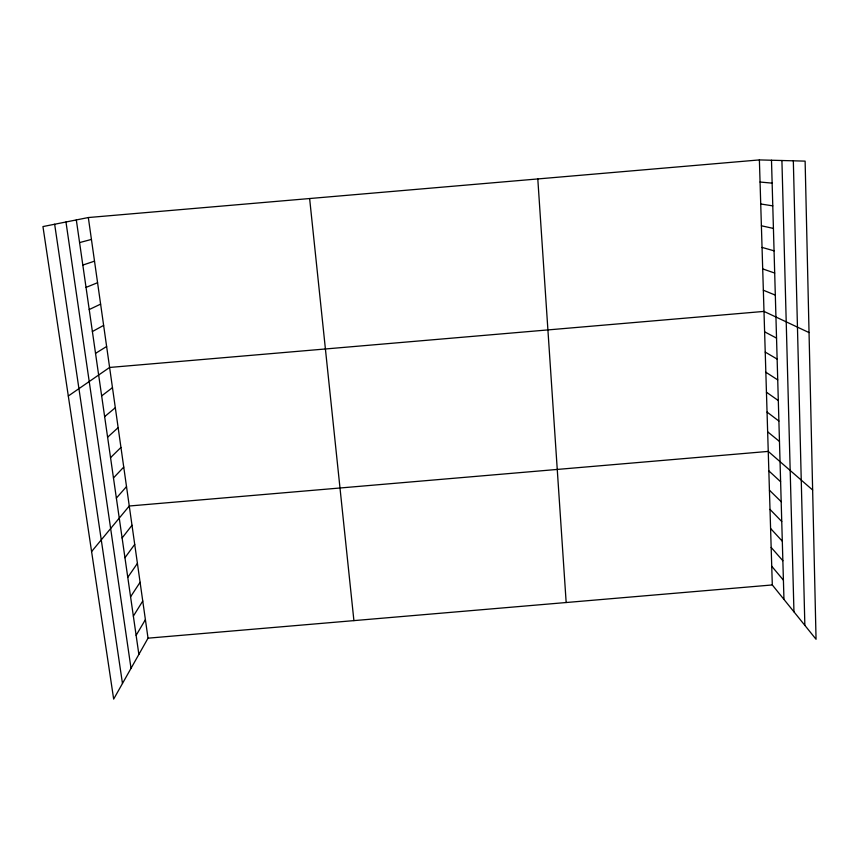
<?xml version="1.0" encoding="UTF-8"?>
<svg xmlns="http://www.w3.org/2000/svg" width="859" height="859" viewBox="0 0 859 859"><rect width="100%" height="100%" fill="white"/><g stroke="black" fill="none" stroke-linecap="round" stroke-linejoin="round"><path stroke-width="1.29" d="M88.327 217.542L148.027 638.173L113.667 699.086L42.95 226.572L88.327 217.542L759.388 159.914L805.119 161.127L816.05 639.268L772.305 584.947L759.388 159.914M136.13 635.327L145.396 619.661M133.36 616.128L142.755 601.032M130.579 596.801L140.092 582.284M127.776 577.334L137.408 563.407M124.952 557.727L134.713 544.402M122.107 537.992L131.996 525.268M91.591 551.575L129.269 506.005L768.247 451.404L812.635 490.006M116.373 498.102L126.509 486.613M113.463 477.948L123.739 467.092M110.543 457.654L120.947 447.432M107.6 437.22L118.145 427.642M104.637 416.636L115.321 407.724M101.652 395.902L112.465 387.656M68.312 395.999L109.598 367.459L763.995 311.409L809.038 332.583M95.532 353.36L106.623 346.499M92.385 331.542L103.628 325.389M89.218 309.551L100.61 304.129M86.029 287.4L97.572 282.718M82.818 265.077L94.511 261.157M79.576 242.592L91.43 239.425M148.027 638.173L772.305 584.947M760.065 182.033L772.144 183.139M760.73 203.98L772.789 205.87M761.396 225.777L773.422 228.43M762.051 247.413L774.066 250.828M762.706 268.899L774.689 273.055M763.35 290.224L775.323 295.12M764.617 331.821L776.536 338.124M765.229 352.093L777.137 359.083M765.841 372.226L777.728 379.893M766.443 392.219L778.308 400.552M767.055 412.084L778.898 421.06M767.645 431.809L779.467 441.44M768.837 470.861L780.616 481.749M769.428 490.199L781.185 501.699M770.008 509.398L781.744 521.52M770.587 528.478L782.302 541.191M771.157 547.43L782.86 560.734M771.736 566.253L783.408 580.147M54.654 224.242L122.472 683.485M65.971 221.998L131.019 668.323M76.322 219.936L138.868 654.397M309.627 198.536L353.908 620.617M537.798 178.951L566.167 602.524M771.489 160.236L783.956 599.421M781.915 160.515L793.952 611.833M793.329 160.816L804.851 625.352"/></g></svg>
